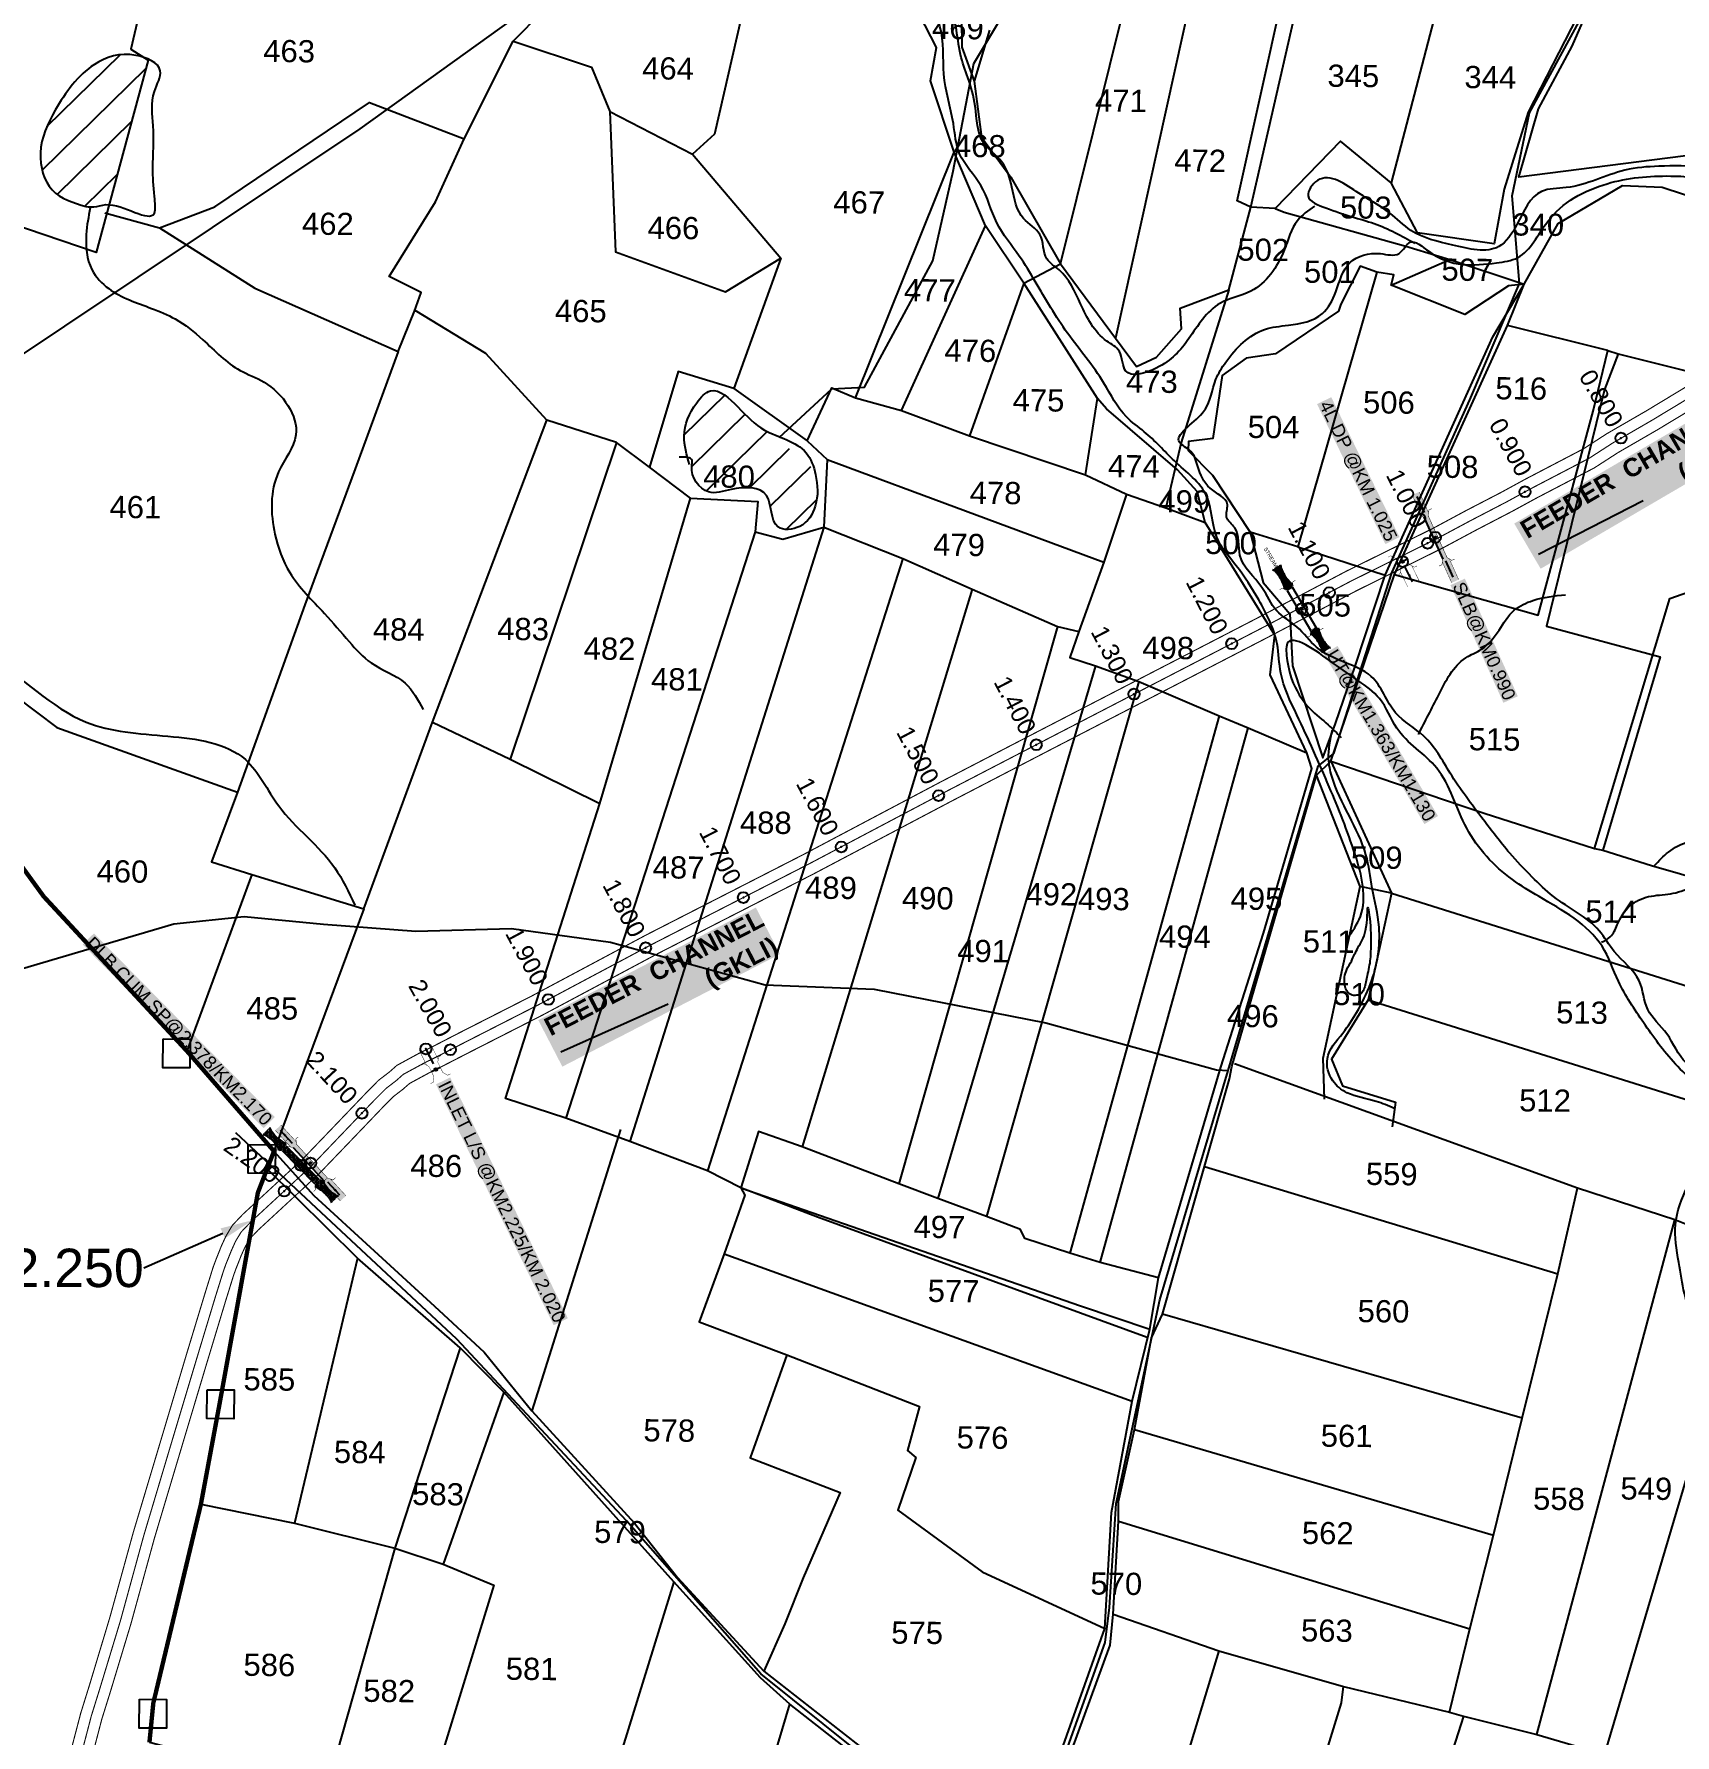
# Model space of a CAD drawing. Header units: inches. Extents: x 193816 to 219909, y 1622772 to 1631107.
# Drawn here: x 195122 to 196617, y 1624808 to 1626358 of the extents above; entities that cross this region are included whole.
import ezdxf
from ezdxf import colors
from ezdxf.entities.mleader import LeaderData, LeaderLine
from ezdxf.enums import TextEntityAlignment as Align
from ezdxf.math import Vec2, Vec3

# ---------------------------------------------------------------- set-up
doc = ezdxf.new("R2010")
doc.units = ezdxf.units.IN
doc.header["$LTSCALE"] = 15
doc.header["$MEASUREMENT"] = 0
doc.header["$PDMODE"] = 32
doc.header["$PDSIZE"] = 10
doc.linetypes.add('ACAD_ISO02W100', pattern=[15, 12, -3])
doc.linetypes.add('HIDDEN2', pattern=[0.1875, 0.125, -0.0625])
for name, color, linetype in [('CANAL1', 7, 'Continuous'), ('CHANAGE', 1, 'Continuous'), ('PLOT', 7, 'Continuous'), ('PLOT NO', 7, 'Continuous'), ('POINT', 2, 'Continuous'), ('RE REMARKS', 7, 'Continuous'), ('ROAD', 1, 'Continuous'), ('STREAM', 4, 'Continuous'), ('STRUCTURE', 5, 'Continuous'), ('text2', 7, 'Continuous'), ('VILLAGE BOUNADRY', 5, 'Continuous'), ('VILLAGE BOUNADRY STONES', 1, 'Continuous'), ('VILLAGE STONES', 240, 'Continuous')]:
    doc.layers.add(name, color=color, linetype=linetype)
doc.styles.get("Standard").update_dxf_attribs({"font": 'arial.ttf'})
doc.dimstyles.get("Standard").update_dxf_attribs({"dimtxt": 0.18, "dimasz": 0.18, "dimexe": 0.18, "dimexo": 0.0625, "dimgap": 0.09, "dimtad": 0, "dimtih": 1, "dimtoh": 1, "dimdec": 4, "dimzin": 0, "dimdsep": 46, "dimtxsty": 'Standard', "dimcen": 0.09, "dimadec": 0, "dimazin": 0, "dimtfac": 1, "dimtdec": 4, "dimtofl": 0, "dimtmove": 0, "dimatfit": 3, "dimfxl": 1, "dimtolj": 1, "dimtzin": 0, "dimarcsym": 0})
pattern_1 = [(44.4473, (190534.687, 1623817.617), (-17.71682, 18.06199), [])]

# ---------------------------------------------------------------- blocks, each defined once
blk = doc.blocks.new('SLB')
at = {"layer": 'STRUCTURE'}
h = blk.add_hatch(dxfattribs=at)
h.set_pattern_fill('DOTS', color=6, scale=20, angle=320.3722, style=0)
h.set_pattern_definition([(320.372247934, (-159.4327, -72.9564), (1.2786241598, 0.5641323054), [0, -1.25])])
h.paths.add_polyline_path([(769699.5, 1706871.1), (769699.5, 1706861.1), (769729.1, 1706861.1), (769732.1, 1706863.1), (769792.1, 1706863.1), (769795.1, 1706861.1), (769824.7, 1706861.1), (769824.7, 1706871.1), (769795.1, 1706871.1), (769792.1, 1706869.1), (769732.1, 1706869.1), (769729.1, 1706871.1)])
at = {"layer": 'STRUCTURE', "color": 6, "linetype": 'ACAD_ISO02W100', "ltscale": 0.5, "const_width": 0.5}
for points in [[(769699.5, 1706871.1), (769729.1, 1706871.1)], [(769699.5, 1706861.1), (769729.1, 1706861.1)], [(769795.1, 1706871.1), (769824.7, 1706871.1)], [(769795.1, 1706861.1), (769824.7, 1706861.1)]]:
    blk.add_lwpolyline(points, dxfattribs=at)
at = {"layer": 'STRUCTURE', "color": 6, "const_width": 0.628}
for points in [[(769726.1, 1706877.1), (769726.1, 1706873.1), (769732.1, 1706869.1), (769792.1, 1706869.1), (769798.1, 1706873.1), (769798.1, 1706877.1)], [(769726.1, 1706855.1), (769726.1, 1706859.1), (769732.1, 1706863.1), (769792.1, 1706863.1), (769798.1, 1706859.1), (769798.1, 1706855.1)]]:
    blk.add_lwpolyline(points, dxfattribs=at)
at = {"layer": 'STRUCTURE', "color": 6}
blk.add_lwpolyline([(769732.1, 1706863.1), (769792.1, 1706863.1)], dxfattribs=at)
blk.add_lwpolyline([(769732.1, 1706863.1), (769792.1, 1706863.1)], dxfattribs=at)
at = {"layer": 'STRUCTURE', "color": 0}
blk.add_circle((769762.1, 1706866.1), 1.24, dxfattribs=at)
for points in [[(769703.8, 1706866), (769726.7, 1706866)], [(769818.6, 1706865.8), (769795.7, 1706865.8)]]:
    blk.add_leader(points, dimstyle='Standard', override={"dimasz": 10, "dimgap": 0.09, "dimtad": 0}, dxfattribs=at)
blk = doc.blocks.new('PIPE C')
at = {"layer": 'STRUCTURE'}
h = blk.add_hatch(dxfattribs=at)
h.set_pattern_fill('DASH', color=256, scale=5.6, angle=-90, style=0)
h.set_pattern_definition([(270, (-1194663.9188, 538833.8274), (0.7, -0.7), [0.7, -0.7])])
edge = h.paths.add_edge_path()
edge.add_spline(control_points=[(4.6, -44.2), (4.4, -43.9), (3.7, -42.8), (3.2, -40.8), (2.9, -38.1), (2.3, -34.2), (2.9, -29), (3.8, -25), (4.2, -23.1)], knot_values=[0, 0, 0, 0, 1.613557, 5.24513, 8.624976, 13.470124, 22.190216, 30.746377, 30.746377, 30.746377, 30.746377], degree=3, periodic=0)
edge.add_line((4.2, -23.1), (2.8, -21))
edge.add_line((2.8, -21), (2.8, 21))
edge.add_line((2.8, 21), (4.2, 23.1))
edge.add_spline(control_points=[(4.2, 23.1), (3.7, 25), (2.7, 28.9), (2, 34.1), (2.4, 38), (2.7, 40.8), (3.1, 42.8), (3.8, 43.8), (4, 44.2)], knot_values=[0, 0, 0, 0, 8.556161, 17.276253, 22.121402, 25.501247, 29.13282, 30.746377, 30.746377, 30.746377, 30.746377], degree=3, periodic=0)
edge.add_line((4, 44.2), (-4.6, 44.2))
edge.add_spline(control_points=[(-4.6, 44.2), (-4.4, 43.9), (-3.7, 42.8), (-3.2, 40.8), (-2.9, 38.1), (-2.3, 34.2), (-2.9, 29), (-3.8, 25), (-4.2, 23.1)], knot_values=[0, 0, 0, 0, 1.613557, 5.24513, 8.624976, 13.470124, 22.190216, 30.746377, 30.746377, 30.746377, 30.746377], degree=3, periodic=0)
edge.add_line((-4.2, 23.1), (-2.8, 21))
edge.add_line((-2.8, 21), (-2.8, -21))
edge.add_line((-2.8, -21), (-4.2, -23.1))
edge.add_spline(control_points=[(-4.2, -23.1), (-3.7, -25), (-2.7, -28.9), (-2, -34.1), (-2.4, -38), (-2.7, -40.8), (-3.1, -42.8), (-3.8, -43.8), (-4, -44.2)], knot_values=[0, 0, 0, 0, 8.556161, 17.276253, 22.121402, 25.501247, 29.13282, 30.746377, 30.746377, 30.746377, 30.746377], degree=3, periodic=0)
edge.add_line((-4, -44.2), (4.6, -44.2))
blk.add_circle((0, 0), 0.657)
at = {"layer": 'STRUCTURE', "const_width": 0.44}
for points in [[(-8.4, 25.2), (-5.6, 25.2), (-2.8, 21), (-2.8, -21), (-5.6, -25.2), (-8.4, -25.2)], [(8.4, 25.2), (5.6, 25.2), (2.8, 21), (2.8, -21), (5.6, -25.2), (8.4, -25.2)]]:
    blk.add_lwpolyline(points, dxfattribs=at)
at = {"layer": 'STRUCTURE', "color": 3}
for points in [[(-2.8, 21), (-2.8, -21)], [(-2.8, 21), (-2.8, -21)], [(2.8, 21), (2.8, -21)]]:
    blk.add_lwpolyline(points, dxfattribs=at)
at = {"layer": 'STRUCTURE'}
for points in [[(-4.6, 44.2), (-4, 43.2), (-3.3, 40.8), (-2.9, 38.4), (-2.5, 35.1), (-3, 29), (-4.2, 23.1)], [(4, 44.2), (3.4, 43.2), (2.8, 40.7), (2.5, 38.4), (2.2, 35), (2.8, 28.9), (4.2, 23.1)], [(-4, -44.2), (-3.4, -43.2), (-2.8, -40.7), (-2.5, -38.4), (-2.2, -35), (-2.8, -28.9), (-4.2, -23.1)], [(4.6, -44.2), (4, -43.2), (3.3, -40.8), (2.9, -38.4), (2.5, -35.1), (3, -29), (4.2, -23.1)]]:
    blk.add_spline(points, degree=3, dxfattribs=at)
at = {"layer": 'STRUCTURE', "color": 0}
for points in [[(-0.2, 44.3), (-0.2, 28.7)], [(0, -23.2), (0, -38.9)]]:
    blk.add_leader(points, dimstyle='Standard', override={"dimscale": 0.062085, "dimtxt": 50, "dimasz": 100, "dimgap": 0.09, "dimtad": 0, "dimzin": 2}, dxfattribs=at)
blk = doc.blocks.new('OT')
at = {"layer": 'STRUCTURE', "color": 190}
for points, const_width in [([(769751.4, 1706595.8), (769729.4, 1706595.8)], 0.5), ([(769775.2, 1706601.8), (769775.2, 1706597.8), (769769.2, 1706593.8), (769761.8, 1706593.8), (769754.4, 1706593.8), (769748.4, 1706597.8), (769748.4, 1706601.8)], 0.5), ([(769761.8, 1706593.8), (769761.8, 1706581)], 2.5), ([(769751.4, 1706579), (769729.4, 1706579)], 0.5), ([(769748.4, 1706573), (769748.4, 1706577), (769754.4, 1706581), (769761.8, 1706581), (769761.8, 1706581), (769761.8, 1706581), (769769.2, 1706581), (769775.2, 1706577), (769775.2, 1706573)], 0.5)]:
    blk.add_lwpolyline(points, dxfattribs=dict(at, const_width=const_width))
at = {"layer": 'STRUCTURE', "color": 0}
blk.add_circle((769761.8, 1706587.4), 1.87, dxfattribs=at)
blk.add_leader([(769732.6, 1706587.4), (769753.8, 1706587.4)], dimstyle='Standard', override={"dimasz": 10, "dimgap": 0.09, "dimtad": 0}, dxfattribs=at)
blk = doc.blocks.new('UT')
at = {"layer": 'STRUCTURE'}
h = blk.add_hatch(dxfattribs=at)
h.set_pattern_fill('DASH', color=150, scale=8, angle=-39.6278, style=0)
h.set_pattern_definition([(320.372247933, (-4370.464, -6260.8811), (1.40800153113, 0.132407282), [1, -1])])
h.paths.add_polyline_path([(765163, 1700681.9), (765165.6, 1700680.6), (765167.2, 1700680.3), (765169.1, 1700680), (765172.4, 1700679.6), (765176.4, 1700679.3), (765179.5, 1700679.5), (765183.1, 1700679.9), (765187.7, 1700680.9), (765188.9, 1700681.2), (765193.1, 1700682.2), (765196.1, 1700680.2), (765196.1, 1700672.2), (765193.1, 1700670.2), (765190.5, 1700670.8), (765188.1, 1700671.3), (765185.5, 1700671.8), (765183.6, 1700672.1), (765181, 1700672.5), (765180.3, 1700672.5), (765178.5, 1700672.6), (765176.7, 1700672.6), (765174.6, 1700672.5), (765172.5, 1700672.3), (765170.4, 1700672), (765168.5, 1700671.7), (765166.1, 1700671.2), (765165, 1700670.8), (765163, 1700669.7)])
h.paths.add_polyline_path([(765259.1, 1700682.2), (765256.1, 1700680.2), (765256.1, 1700672.2), (765259.1, 1700670.2), (765261.9, 1700671), (765264.4, 1700671.6), (765266.4, 1700672), (765269.1, 1700672.5), (765272.7, 1700673), (765276.1, 1700673.1), (765278.6, 1700672.9), (765281.2, 1700672.7), (765283.9, 1700672.3), (765286.4, 1700671.9), (765288, 1700671.3), (765289.2, 1700670.6), (765289.1, 1700682.7), (765287.6, 1700681.8), (765285.7, 1700681.2), (765283, 1700680.7), (765281.2, 1700680.4), (765276.7, 1700679.9), (765272.7, 1700679.9), (765268.7, 1700680.3), (765264.8, 1700681), (765261.2, 1700681.7)])
at = {"layer": 'STRUCTURE', "color": 150, "const_width": 0.628}
for points in [[(765190.1, 1700688.2), (765190.1, 1700684.2), (765196.1, 1700680.2), (765256.1, 1700680.2), (765262.1, 1700684.2), (765262.1, 1700688.2)], [(765190.1, 1700664.2), (765190.1, 1700668.2), (765196.1, 1700672.2), (765256.1, 1700672.2), (765262.1, 1700668.2), (765262.1, 1700664.2)]]:
    blk.add_lwpolyline(points, dxfattribs=at)
at = {"layer": 'STRUCTURE', "color": 150}
for points in [[(765196.1, 1700680.2), (765256.1, 1700680.2)], [(765196.1, 1700672.2), (765256.1, 1700672.2)], [(765196.1, 1700672.2), (765256.1, 1700672.2)]]:
    blk.add_lwpolyline(points, dxfattribs=at)
at = {"layer": 'STRUCTURE', "color": 0}
blk.add_circle((765226.1, 1700676.2), 1.89, dxfattribs=at)
at = {"layer": 'STRUCTURE', "color": 150}
for points in [[(765163, 1700681.9), (765164.4, 1700681.1), (765167.9, 1700680.2), (765171.2, 1700679.8), (765176.1, 1700679.4), (765184.7, 1700680.3), (765193.1, 1700682.2)], [(765163, 1700669.7), (765164.3, 1700670.6), (765167.8, 1700671.6), (765171.2, 1700672.1), (765176, 1700672.6), (765184.7, 1700672), (765193.1, 1700670.2)], [(765289.1, 1700682.7), (765287.8, 1700681.9), (765284.3, 1700680.9), (765280.9, 1700680.4), (765276.1, 1700679.8), (765267.4, 1700680.5), (765259.1, 1700682.2)], [(765289.2, 1700670.6), (765287.8, 1700671.4), (765284.2, 1700672.3), (765280.9, 1700672.7), (765276.1, 1700673.1), (765267.4, 1700672.2), (765259.1, 1700670.2)]]:
    blk.add_spline(points, degree=3, dxfattribs=at)
at = {"layer": 'STRUCTURE', "color": 0}
blk.add_text('STREAM', height=5, dxfattribs=at).set_placement((765148.2, 1700675.8), align=Align.MIDDLE_CENTER)
for points in [[(765190.9, 1700676), (765164.2, 1700675.8)], [(765289.3, 1700676.7), (765265.4, 1700676.4)]]:
    blk.add_leader(points, dimstyle='Standard', override={"dimasz": 10, "dimgap": 0.09, "dimtad": 0}, dxfattribs=at)

msp = doc.modelspace()

# ---------------------------------------------------------------- hatches: boundary and pattern name
at = {"layer": 'STREAM'}
h = msp.add_hatch(dxfattribs=at)
h.set_pattern_fill('ANSI31', color=256, scale=202.404939, angle=-0.5527)
h.set_pattern_definition(pattern_1)
edge = h.paths.add_edge_path()
edge.add_spline(control_points=[(195221.7, 1626336.3), (195219.4, 1626337.1), (195202.1, 1626341.4), (195169.7, 1626331.1), (195142.2, 1626292.6), (195123.3, 1626252.5), (195134.1, 1626211), (195157.7, 1626203.9), (195169.4, 1626200.4)], knot_values=[0, 0, 0, 0, 4.939745, 35.473178, 78.871185, 111.397747, 139.374874, 166.605324, 166.605324, 166.605324, 166.605324], degree=3, periodic=0)
edge.add_spline(control_points=[(195169.4, 1626200.4), (195171.8, 1626200.1), (195177.9, 1626199.5), (195184.3, 1626202.2), (195189.4, 1626202.1), (195190.4, 1626202)], knot_values=[318.922769, 318.922769, 318.922769, 318.922769, 324.391554, 333.281, 335.450538, 335.450538, 335.450538, 335.450538], degree=3, periodic=0)
edge.add_line((195190.4, 1626202), (195226, 1626333.7))
edge.add_line((195226, 1626333.7), (195221.7, 1626336.3))
h = msp.add_hatch(dxfattribs=at)
h.set_pattern_fill('ANSI31', color=256, scale=202.404939, angle=-0.5527)
h.set_pattern_definition(pattern_1)
edge = h.paths.add_edge_path()
edge.add_spline(control_points=[(195795.1, 1625993.2), (195792.5, 1625994.3), (195780.2, 1626000.1), (195765.9, 1626015.8), (195741.2, 1626039.7), (195721, 1626017.3), (195712.1, 1625995.5), (195715.6, 1625978.4), (195717.3, 1625971.8)], knot_values=[0.326566, 0.326566, 0.326566, 0.326566, 0.72994, 2.326419, 3.752422, 4.578233, 6.174621, 7.157634, 7.157634, 7.157634, 7.157634], degree=3, periodic=0)
edge.add_spline(control_points=[(195717.3, 1625971.8), (195719.5, 1625971.4), (195722.5, 1625970), (195719, 1625955.5), (195733.7, 1625935), (195760.1, 1625945), (195797.1, 1625945.9), (195791.2, 1625903.9), (195823.5, 1625906.6), (195837, 1625928.9), (195836.2, 1625948.1), (195833.5, 1625959.2), (195833.1, 1625960.6)], knot_values=[9.740908, 9.740908, 9.740908, 9.740908, 10.047129, 10.300633, 11.683578, 12.714939, 14.32699, 15.830816, 16.814896, 17.966232, 19.390426, 19.597001, 19.597001, 19.597001, 19.597001], degree=3, periodic=0)
edge.add_line((195833.1, 1625960.6), (195795.1, 1625993.2))
h.paths.add_polyline_path([(195726.4, 1625939), (195783.9, 1625938.5), (195784.2, 1625969.5), (195726.7, 1625970)], flags=25)

# ---------------------------------------------------------------- linework, layer by layer
at = {"layer": 'CANAL1', "color": 200, "const_width": 1}
for points in [[(196635.3, 1626040.9), (196591.1, 1626014.2), (196555.1, 1625993.4), (196533.8, 1625979.6), (196481.3, 1625952.2), (196459.3, 1625940.2), (196426.7, 1625923.3), (196396.2, 1625906.9), (196317.8, 1625868.2), (196236.5, 1625825.4), (196039.7, 1625723.7), (195948.7, 1625676.5), (195823.3, 1625610.2), (195679.6, 1625536.7), (195575.5, 1625481.2), (195510.6, 1625448.2), (195485, 1625435), (195473, 1625429.1), (195452.6, 1625418), (195445.6, 1625411.8), (195436, 1625404.5), (195426.2, 1625394.6), (195392.2, 1625359.1), (195367.4, 1625333.3), (195312.3, 1625282.4), (195302.7, 1625272.3), (195296.7, 1625262.2), (195292.5, 1625253.1), (195287.4, 1625240.2), (195285, 1625233.7), (195277.7, 1625210.2), (195260.4, 1625153.2), (195240.3, 1625085.8), (195212.4, 1624992.6), (195191, 1624915), (195172.6, 1624853.9), (195164.5, 1624827.9), (195156.1, 1624795.8)], [(196645.4, 1626023.6), (196601.3, 1625997), (196565.5, 1625976.3), (196543.8, 1625962.3), (196490.7, 1625934.6), (196468.7, 1625922.6), (196436, 1625905.6), (196405.4, 1625889.2), (196326.9, 1625850.3), (196245.8, 1625807.7), (196048.9, 1625705.9), (195958, 1625658.7), (195832.5, 1625592.5), (195688.8, 1625519), (195584.7, 1625463.5), (195519.7, 1625430.4), (195494, 1625417.2), (195482.2, 1625411.3), (195464.1, 1625401.5), (195458.3, 1625396.4), (195449.2, 1625389.4), (195440.5, 1625380.6), (195406.7, 1625345.3), (195381.4, 1625319), (195326.3, 1625268.1), (195318.7, 1625260.1), (195314.4, 1625252.9), (195310.9, 1625245.2), (195306.1, 1625233.1), (195304, 1625227.4), (195296.8, 1625204.3), (195279.6, 1625147.5), (195259.4, 1625080.1), (195231.6, 1624987.1), (195210.3, 1624909.5), (195191.7, 1624848), (195183.7, 1624822.4), (195175.3, 1624790.2)]]:
    msp.add_lwpolyline(points, dxfattribs=at)
at = {"layer": 'CANAL1', "color": 1, "linetype": 'HIDDEN2', "ltscale": 4, "const_width": 1}
msp.add_lwpolyline([(196640.3, 1626032.2), (196596.2, 1626005.6), (196560.3, 1625984.8), (196538.8, 1625970.9), (196486, 1625943.4), (196464, 1625931.4), (196431.3, 1625914.4), (196400.8, 1625898.1), (196322.3, 1625859.3), (196241.2, 1625816.6), (196044.3, 1625714.8), (195953.3, 1625667.6), (195827.9, 1625601.4), (195684.2, 1625527.8), (195580.1, 1625472.4), (195515.2, 1625439.3), (195489.5, 1625426.1), (195477.6, 1625420.2), (195458.4, 1625409.8), (195452, 1625404.1), (195442.6, 1625396.9), (195433.3, 1625387.6), (195399.4, 1625352.2), (195374.4, 1625326.1), (195319.3, 1625275.2), (195310.7, 1625266.2), (195305.5, 1625257.6), (195301.7, 1625249.1), (195296.7, 1625236.7), (195294.5, 1625230.5), (195287.2, 1625207.2), (195270, 1625150.3), (195249.8, 1625083), (195222, 1624989.9), (195200.7, 1624912.2), (195182.1, 1624850.9), (195174.1, 1624825.2), (195165.7, 1624793)], dxfattribs=at)
at = {"layer": 'PLOT'}
for points in [[(197020.4, 1627014.5), (197009.3, 1626988.2), (196977.4, 1626900.1), (196970.4, 1626895.6), (196960.7, 1626872.6), (196935.5, 1626836.3), (196919.8, 1626799.2), (196907.5, 1626756.8), (196876, 1626699.3), (196843.9, 1626643.7), (196799.2, 1626559.5), (196797.4, 1626547.1), (196794, 1626497.9), (196782.7, 1626437.7), (196771.3, 1626329.7), (196761.8, 1626210.6), (196693.8, 1626255.1), (196474.9, 1626227.2), (196493, 1626289.4), (196523.5, 1626346.5), (196533, 1626368.1), (196577.8, 1626414.8), (196638.2, 1626440.1), (196782.7, 1626437.7)], [(196797.4, 1626547.1), (196701.7, 1626504.6), (196664.9, 1626475.1), (196634.1, 1626446.3), (196569.2, 1626419.4), (196528.2, 1626373.2), (196483.6, 1626286.5), (196461.7, 1626216.1), (196452.6, 1626166.4), (196382.8, 1626176.3), (196358.6, 1626222), (196312.6, 1626259.8), (196252.9, 1626198.7), (196230.9, 1626199.7)], [(196023.8, 1626130.5), (196057.2, 1626148.3), (196117.1, 1626388.9), (196145, 1626509.4)], [(196199.8, 1626497.9), (196107.3, 1626080.6)], [(195238.5, 1626464.6), (195210.1, 1626343.7), (195226, 1626333.7), (195178.7, 1626158.6), (195052.3, 1626201.2)], [(196230.9, 1626199.7), (196283.8, 1626432.5)], [(195746.3, 1626412.2), (195756.6, 1626406.3), (195766.5, 1626373.4), (195742.1, 1626266.4), (195722, 1626248.2)], [(195992.7, 1626361), (195978.7, 1626314.7), (195985.3, 1626263.7), (196012.2, 1626227), (196057.2, 1626148.3), (196107.3, 1626080.6), (196126.5, 1626054.8), (196144.9, 1626063.1), (196167.5, 1626089.1), (196166.3, 1626107.9), (196210.6, 1626124.6), (196230.9, 1626199.7), (196218.2, 1626205.7), (196260.2, 1626394.7)], [(196406, 1626403.7), (196358.6, 1626222)], [(195186.5, 1626194.7), (195236.2, 1626180.9), (195323.2, 1626125.9), (195453.8, 1626068.2), (195468.6, 1626105.1), (195474.8, 1626122.1), (195445.6, 1626136.6), (195487.8, 1626204.7), (195513.9, 1626262.2), (195558.5, 1626351), (195585.7, 1626378.5)], [(196018.5, 1624681.7), (196097.8, 1624905.1), (196103.8, 1625010.7), (196122.7, 1625112.2), (196138.6, 1625177.6), (196146.7, 1625224.5), (196203.3, 1625416.3), (196242.3, 1625538.4), (196286.3, 1625688.4), (196281.7, 1625702.8), (196248.5, 1625773.8), (196252.6, 1625809.9), (196189.2, 1625912.5), (196181.9, 1625940.7), (196164.1, 1625960.5), (196099.3, 1626016.1), (196090.9, 1626025.6), (196023.8, 1626130.5), (195988.9, 1626182.8), (195960.4, 1626249.8), (195939, 1626314.8), (195944.4, 1626345.3), (195923.7, 1626385.4)], [(195981.6, 1626376.7), (195967.1, 1626371), (195967.4, 1626345.6), (195978.7, 1626314.7)], [(195558.5, 1626351), (195630, 1626327.3), (195646.6, 1626287), (195722, 1626248.2), (195802.6, 1626153.5), (195759.6, 1626034.6), (195708.8, 1626050), (195682.7, 1625963.1), (195652.8, 1625985.5), (195589.2, 1626005.8), (195533.7, 1626066.6), (195469.1, 1626105.8)], [(195236.2, 1626180.9), (195286.8, 1626200.2), (195427.6, 1626295.1), (195513.9, 1626262.2)], [(195646.6, 1626287), (195651.9, 1626159.1), (195752, 1626122.6), (195802.6, 1626153.5)], [(195870.5, 1626026.1), (195960.4, 1626249.8)], [(196043.8, 1624728.7), (196102.7, 1624889.7), (196105.3, 1624918), (196110.2, 1625002.9), (196110.2, 1625020.7), (196124.8, 1625086.3), (196140.4, 1625169.8), (196150.2, 1625191.3), (196188.7, 1625325.9), (196211.2, 1625405.6), (196213.6, 1625417), (196290.6, 1625682.4), (196303.6, 1625695.2), (196361.8, 1625865.2), (196464.7, 1626091.9), (196479.8, 1626129.6), (196510.7, 1626184.9), (196569.4, 1626219.7), (196605.7, 1626218), (196764.7, 1626165.9)], [(196252.9, 1626198.7), (196261.3, 1626195.4), (196372, 1626164.2), (196412.1, 1626152), (196479.8, 1626129.6), (196465.7, 1626128.2), (196425.8, 1626102.1), (196358.7, 1626128.8), (196412.1, 1626152)], [(195912.3, 1626014.7), (195988.9, 1626182.8)], [(196358.7, 1626128.8), (196361.1, 1626138.3), (196345.5, 1626140.5), (196330.5, 1626146.1), (196312.7, 1626111.4), (196310.6, 1626105.1), (196253.2, 1626066.3), (196226.6, 1626062.4), (196204.6, 1626046.5), (196196.1, 1625989.1), (196174.1, 1625986.4), (196173.8, 1625978.2), (196195.7, 1625955.6), (196230.3, 1625903.6), (196242.1, 1625858), (196266.3, 1625829.3), (196268.7, 1625782.1), (196296.4, 1625698.2), (196308, 1625729.4), (196326, 1625781.8), (196353.3, 1625864.5), (196451.3, 1626081.8), (196479.8, 1626129.6)], [(196023.8, 1626130.5), (195974.5, 1625991.4)], [(196345.5, 1626140.5), (196273.6, 1625890.4), (196230.3, 1625903.6)], [(196210.6, 1626124.6), (196167.3, 1625985.4), (196153.2, 1625925.8)], [(196361.8, 1625865.2), (196492.6, 1625828.1), (196542.8, 1626014), (196556.1, 1626069.1), (196464.7, 1626091.9)], [(195453.8, 1626068.2), (195414.7, 1625961.4), (195368.8, 1625837.4), (195307.2, 1625666.9), (195283.8, 1625603.4), (195320.3, 1625592), (195422.4, 1625560.6), (195485.1, 1625730.7), (195589.2, 1626005.8)], [(196565.4, 1626066.3), (196553, 1626033.8), (196500.2, 1625818.1), (196603.7, 1625790.3), (196551.7, 1625613.9)], [(196556.1, 1626069.1), (196565.4, 1626066.3), (196807.8, 1626005.4)], [(195759.6, 1626034.6), (195826.4, 1625986.8), (195844.7, 1625970), (195841.6, 1625908.2)], [(195826.4, 1625986.8), (195848.9, 1626035.2), (195870.5, 1626026.1), (195912.3, 1626014.7), (195974.5, 1625991.4), (196080, 1625955.9), (196117.5, 1625938.5), (196153.2, 1625925.8), (196189.2, 1625912.5)], [(196080, 1625955.9), (196090.9, 1626025.6)], [(195652.8, 1625985.5), (195555.9, 1625696.8)], [(195485.1, 1625730.7), (195555.9, 1625696.8), (195637.4, 1625656.7), (195720.3, 1625934.6), (195682.7, 1625963.1)], [(195844.7, 1625970), (196096.7, 1625876.3)], [(195720.3, 1625934.6), (195781.5, 1625931.7), (195779.1, 1625904), (195804.4, 1625897.5), (195841.6, 1625908.2), (195913.7, 1625879.8), (195976.7, 1625851.7), (196054.7, 1625817.7), (196074, 1625813.4), (196065.8, 1625789.6), (196089.3, 1625782.1), (196128.7, 1625767.8), (196202, 1625736.5), (196228.3, 1625725.5), (196281.7, 1625702.8)], [(196117.5, 1625938.5), (196096.7, 1625876.3), (196074, 1625813.4)], [(196544.1, 1625615.7), (196612.6, 1625843.3), (196746.6, 1625890.3), (196831.6, 1625919.7), (196882.4, 1625863.8), (196866.8, 1625827.7), (196889.6, 1625816.4), (196955.9, 1625757.4), (197047.4, 1625681.1), (197150.9, 1625587.7), (197172.8, 1625577.5), (197210.4, 1625561.1), (197208.9, 1625547.2)], [(195779.1, 1625904), (195606.5, 1625369.8)], [(195841.6, 1625908.2), (195664.8, 1625348.5)], [(195913.7, 1625879.8), (195735.6, 1625321.8)], [(196273.6, 1625890.4), (196353.3, 1625864.5)], [(194929.6, 1625872.7), (195105.8, 1625753.8), (195142.6, 1625725.7), (195307.2, 1625666.9)], [(195976.7, 1625851.7), (195821.8, 1625343.8)], [(196054.7, 1625817.7), (195909.9, 1625310.2)], [(196089.3, 1625782.1), (195945.4, 1625296.6)], [(196128.7, 1625767.8), (195989.9, 1625280.4)], [(196202, 1625736.5), (196065.8, 1625246.9)], [(196093.5, 1625238.4), (196228.3, 1625725.5)], [(196303.6, 1625695.2), (196423.5, 1625654.3), (196443.5, 1625647.9), (196544.1, 1625615.7), (196551.7, 1625613.9), (196595.8, 1625600.2), (196728.1, 1625562)], [(196303.6, 1625695.2), (196359.1, 1625574.9), (196715.6, 1625462.7)], [(196297.8, 1625387.3), (196296.6, 1625424.7), (196330.5, 1625580.8), (196290.6, 1625682.4)], [(195765.9, 1625306.4), (195735.6, 1625321.8), (195664.8, 1625348.5), (195606.5, 1625369.8), (195551.5, 1625387.7), (195637.4, 1625656.7)], [(195320.3, 1625592), (195261.3, 1625431)], [(196359.1, 1625574.9), (196337.7, 1625477.6), (196304.4, 1625423.6), (196314.4, 1625399.4), (196362.5, 1625384.6), (196359.7, 1625362.1)], [(196359.1, 1625574.9), (196330.5, 1625580.8)], [(195422.4, 1625560.6), (195340.6, 1625339.8)], [(196553.7, 1624791.8), (196690, 1625251.5), (196808.9, 1625550.3)], [(196337.7, 1625477.6), (196681.9, 1625370)], [(196637, 1625269.3), (196617.2, 1625277.3), (196528.5, 1625306), (196215.8, 1625419.3)], [(195656.3, 1625359.7), (195575.6, 1625103.4)], [(196146.7, 1625224.5), (196093.5, 1625238.4), (196065.8, 1625246.9), (196024.9, 1625260.4), (196021, 1625268.6), (195989.9, 1625280.4), (195945.4, 1625296.6), (195909.9, 1625310.2), (195821.8, 1625343.8), (195782, 1625357.8), (195765.9, 1625306.4), (196075.7, 1625198.9), (196138.6, 1625177.6)], [(195340.6, 1625339.8), (195376.8, 1625299.5), (195486.8, 1625198.7), (195532.2, 1625156.7), (195575.6, 1625103.4), (195669, 1625001), (195708.3, 1624951.5), (195786.9, 1624866.1), (195912.8, 1624767.6)], [(195675.1, 1623630.5), (195709, 1623747), (195724.8, 1623801), (195776.6, 1623963.7), (195797, 1624021.9), (195879.1, 1624238), (195923.4, 1624347), (195967.1, 1624467.8), (195993.2, 1624546.9), (196026.4, 1624666.5), (196016.1, 1624676.3), (195953.6, 1624723.9), (195810.7, 1624836), (195783.8, 1624859.9), (195704.9, 1624947.5), (195550.2, 1625120.3), (195510.2, 1625160.7), (195416.6, 1625242.4), (195333.9, 1625324.3)], [(196188.7, 1625325.9), (196510.6, 1625228.1)], [(196136.4, 1625170), (195835.9, 1625279.6), (195765.9, 1625306.4), (195769.6, 1625299.7), (195750.7, 1625246.3), (195728.2, 1625184.4), (195808, 1625154.2), (195928.8, 1625107.3), (195917.8, 1625067), (195925.5, 1625060.9), (195909.1, 1625012.7), (195985.9, 1624956.7), (196097.8, 1624905.1)], [(196411.9, 1624828.8), (196430.2, 1624904.8), (196451.8, 1624990.1), (196478, 1625096.5), (196510.6, 1625228.1), (196528.5, 1625306)], [(196491.4, 1624808.4), (196617.2, 1625277.3)], [(195750.7, 1625246.3), (196122.7, 1625112.2)], [(195416.6, 1625242.4), (195359.3, 1625001)], [(196105.3, 1624918), (196201.7, 1624884.5), (196315.3, 1624852.1), (196411.9, 1624828.8), (196424.5, 1624825), (196491.4, 1624808.4), (196538, 1624794.8), (196553.7, 1624791.8), (196655.7, 1624764.2), (196784.3, 1625170.2), (196798.1, 1625215.3), (196841.5, 1625198.7), (196889.5, 1625184.8), (196939.6, 1625170.3), (196976.4, 1625156), (197064.4, 1625126)], [(196478, 1625096.5), (196150.2, 1625191.3)], [(195510.2, 1625160.7), (195450.6, 1624978.2)], [(195808, 1625154.2), (195774.4, 1625060.5), (195856.4, 1625028.9), (195822.7, 1624951.1), (195806, 1624909.1), (195786.9, 1624866.1)], [(195550.2, 1625120.3), (195494.7, 1624963.5)], [(196124.8, 1625086.3), (196451.8, 1624990.1)], [(195274, 1625018.2), (195359.3, 1625001), (195450.6, 1624978.2), (195494.7, 1624963.5), (195540.8, 1624944.6), (195480.8, 1624748.8), (195475.4, 1624732.8), (195388.6, 1624758.3), (195227.1, 1624801.2)], [(196110.2, 1625002.9), (196430.2, 1624904.8)], [(195450.6, 1624978.2), (195388.6, 1624758.3)], [(195704.9, 1624947.5), (195630.8, 1624707.9)], [(196201.7, 1624884.5), (196145.7, 1624700.6), (196115.4, 1624545.3)], [(196192.8, 1624445.1), (196313.4, 1624837.4), (196315.3, 1624852.1)], [(195740.2, 1624599.2), (195810.7, 1624836)], [(196424.5, 1624825), (196296.8, 1624425.8)]]:
    msp.add_lwpolyline(points, dxfattribs=at)
at = {"layer": 'POINT'}
for p in [(196399, 1625899, 3), (196369, 1625877, 4), (196277, 1625834), (195479, 1625433, 5), (195365, 1625327, 7), (195374, 1625329, 6)]:
    msp.add_point(p, dxfattribs=at)
at = {"layer": 'ROAD'}
for points in [[(194812.9, 1625866.4), (195419.1, 1626271.3), (195611.2, 1626409.3), (195697.3, 1626483.9), (195796.6, 1626569.9), (196022.1, 1626633.3), (196137.7, 1626704.4), (196202.6, 1626795.6), (196295, 1626852.1), (196437.6, 1627001.6), (196633.6, 1627068.6), (196730.8, 1627085.3), (196749.6, 1627119), (196759.3, 1627161.1), (196696, 1627215.2)], [(195801.1, 1625990.1), (195849.1, 1626034.3), (195878.7, 1626035.7), (195941, 1626150.9), (195959.4, 1626232.6), (195978.3, 1626330.8), (196003.1, 1626371.7), (196062.3, 1626533.2)], [(195079.2, 1625496.7), (195249.2, 1625546.8), (195313.3, 1625553.5), (195385.8, 1625546.7), (195469.9, 1625540.4), (195557.1, 1625542.6), (195647.3, 1625530.2), (195788.1, 1625491.5), (195887.5, 1625487.5), (196043.9, 1625456.7), (196199.6, 1625413.8), (196210.1, 1625413.2), (196292.2, 1625690.6), (196306.3, 1625702.1), (196359.4, 1625866.7), (196430.3, 1626024.2), (196475.5, 1626130.3), (196469, 1626210.1), (196484.7, 1626285.7), (196531.9, 1626372.2)], [(195675.4, 1623614.8), (195715.2, 1623748.6), (195776.5, 1623956), (195844.6, 1624131.4), (195909.9, 1624303.9), (195972.8, 1624475.8), (196029.7, 1624649), (196030.7, 1624670.1), (196022.5, 1624680.9), (196098, 1624892.1), (196101.9, 1624924.2), (196108, 1625018.8), (196147.9, 1625204.3), (196210.1, 1625413.2)], [(196587.4, 1623720.2), (196522.6, 1623826.5), (196426.9, 1623965.8), (196403.9, 1623980.9), (196396.8, 1623985.8), (196346, 1624066.4), (196268.5, 1624226.4), (196160.4, 1624447.4), (196147.8, 1624474.1), (196110.5, 1624485.1), (196113.4, 1624541.5), (196029, 1624647.2), (196030.7, 1624670), (195956.2, 1624725.9), (195784.1, 1624863.7), (195661.9, 1625003.1), (195562.5, 1625109.5), (195507.3, 1625168.6), (195305.9, 1625356.6)]]:
    msp.add_lwpolyline(points, dxfattribs=at)
at = {"layer": 'STREAM'}
for points in [[(196318.8, 1625533.6), (196330.6, 1625553.6), (196325.8, 1625610.2), (196302.2, 1625671.8), (196272.7, 1625737.4), (196258.1, 1625775.4), (196254.7, 1625801.9), (196238, 1625842), (196217.5, 1625873.1), (196199.8, 1625899.3), (196190.5, 1625936.6), (196161.2, 1625968.6), (196133.7, 1625995.3), (196117.4, 1626008.7), (196096.9, 1626039.5), (196063.7, 1626085), (196034.3, 1626132.1), (196019.7, 1626155.3), (195999.4, 1626185.5), (195984.7, 1626219.6), (195965.4, 1626248.5), (195959.7, 1626275.9), (195951.1, 1626320.9), (195947.5, 1626364.4), (195937.1, 1626383.3), (195918.9, 1626396.5), (195896.2, 1626416.2), (195880.9, 1626432.9), (195859.6, 1626438.4), (195820.2, 1626443.3), (195790.6, 1626466.4), (195770.5, 1626495.5), (195788, 1626566.6), (195801.8, 1626598.5), (195824.6, 1626619.5), (195837.5, 1626659.7), (195833.6, 1626673.6), (195797.1, 1626698.7), (195740.6, 1626700.6), (195703.4, 1626683.9), (195683.8, 1626643.8), (195677.6, 1626631.4), (195664, 1626617), (195639.5, 1626613), (195614.2, 1626663.5), (195588.9, 1626687.9), (195573.4, 1626738.4), (195562.1, 1626771.2), (195546, 1626802.3), (195528.5, 1626824.1), (195511.8, 1626839.1), (195494.2, 1626849.5), (195464.9, 1626853.1), (195426, 1626867.8), (195408.3, 1626871.1), (195389.6, 1626881.4), (195370.2, 1626888.5), (195358.1, 1626891.8), (195347.3, 1626892.8), (195341, 1626897.7), (195341.5, 1626896.9)], [(196288.8, 1626200.7), (196273.3, 1626187.5), (196261.1, 1626160.6), (196230.8, 1626123.3), (196202.6, 1626112.1), (196174.3, 1626080.1), (196144.6, 1626053.2), (196116.7, 1626050.6), (196111, 1626068.4), (196099.6, 1626077.8), (196075.6, 1626111.9), (196056, 1626142.6), (196045, 1626152.8), (196038.5, 1626175), (196023.7, 1626189.4), (196013.1, 1626217.9), (196003.6, 1626241.4), (195987.1, 1626258.6), (195979.6, 1626291.8), (195973, 1626317.8), (195966.2, 1626338.8), (195961.9, 1626364.6), (195955.6, 1626382), (195947.9, 1626392.4), (195935.5, 1626436.4), (195919.5, 1626458.2), (195882.8, 1626468.5), (195844.9, 1626484), (195811, 1626496.7), (195801.2, 1626515.4), (195806.3, 1626549.6), (195822.6, 1626574.4), (195844.4, 1626595.4)], [(194449.2, 1626544.5), (194466.1, 1626536.4), (194481.5, 1626531.1), (194498.1, 1626532.3), (194529.9, 1626541), (194560.8, 1626560.3), (194548.5, 1626536.3), (194531.8, 1626522), (194524.5, 1626517.6), (194555.5, 1626510.7), (194585.8, 1626501.5), (194616.2, 1626506), (194644.9, 1626515), (194697.5, 1626507.6), (194771.2, 1626493.1), (194842.1, 1626469), (194914.9, 1626438.6), (194961.4, 1626428.9), (194963.9, 1626435.7), (195000.4, 1626380.3), (194986.3, 1626320.8), (194997.9, 1626272.1), (194994.4, 1626187.8), (194993.8, 1626124.7), (194971.7, 1626055.7), (194951.1, 1626027.3), (194955.8, 1625981.7), (194932.9, 1625927.1), (194928, 1625887.3), (194948.4, 1625857.5), (194996.2, 1625840.1), (195036.7, 1625810.4), (195079.9, 1625789), (195169.3, 1625730.7), (195244, 1625717.9), (195314.6, 1625696.5), (195344.9, 1625654.5), (195395.9, 1625598), (195414.2, 1625564)], [(195169.4, 1626200.4), (195138.5, 1626215.5), (195127.8, 1626249.2), (195141.3, 1626288.1), (195176.9, 1626329.9), (195214.6, 1626338.1), (195237, 1626324.1), (195231.6, 1626305.2), (195230.6, 1626273.8), (195230.2, 1626235.5), (195231.7, 1626209.6), (195231.6, 1626194.4), (195187.4, 1626202.1), (195176.3, 1626200.1), (195169.4, 1626200.4)], [(196945, 1624817), (196930.9, 1624830.7), (196925.1, 1624836.9), (196915.9, 1624853.6), (196905.3, 1624870.7), (196895.4, 1624881.1), (196874.4, 1624888.6), (196833.5, 1624922.1), (196811, 1624944.1), (196797.8, 1624948.2), (196761, 1624944.2), (196742.2, 1624943.9), (196750.2, 1624973.6), (196753.3, 1625001.7), (196754.6, 1625021.2), (196760.1, 1625034.3), (196755.6, 1625061.9), (196740.3, 1625079.1), (196716.4, 1625107.1), (196701.2, 1625127.5), (196670.5, 1625153.7), (196657, 1625169.8), (196652.2, 1625188.1), (196647.2, 1625209.1), (196635.1, 1625229.5), (196631.6, 1625255), (196638.4, 1625282.4), (196644, 1625304.2), (196654.9, 1625349), (196659.2, 1625375.6), (196660.4, 1625389.2), (196653.6, 1625403.3), (196627.6, 1625420.3), (196609.9, 1625446.6), (196592.5, 1625468.9), (196584.7, 1625495), (196562, 1625521.7), (196548.2, 1625540.6), (196506.6, 1625571.8), (196486.9, 1625589.8), (196466.7, 1625611.4), (196442.4, 1625642.1), (196412.4, 1625684.3), (196388.5, 1625717.8), (196362.7, 1625739.3), (196340.5, 1625772.4), (196315.2, 1625785.5), (196290.7, 1625798.9), (196272.7, 1625817.5), (196254.4, 1625832.2), (196240.9, 1625853.4), (196220.9, 1625882.7), (196216.1, 1625907.7), (196208.7, 1625917.5), (196209.4, 1625928.6), (196193.7, 1625943.7), (196182.5, 1625963.7), (196176.1, 1625977.2), (196165.8, 1625985.6), (196186.6, 1626012.4), (196199, 1626043), (196208, 1626058.7), (196243.3, 1626088.4), (196265, 1626092.3), (196296, 1626102.8), (196308.1, 1626122.6), (196321.2, 1626149.3), (196348.9, 1626157.5), (196365.8, 1626157.7), (196375.9, 1626167.8), (196393.2, 1626159.3), (196454.6, 1626149.1), (196474.1, 1626153.9), (196501.1, 1626186.6), (196555.4, 1626221.2), (196613.5, 1626228.2), (196659.8, 1626219.7), (196683.7, 1626206.5), (196706.4, 1626201.8), (196764.7, 1626178.2), (196771.3, 1626173.6), (196768.9, 1626193.7), (196766.3, 1626194.2), (196737.6, 1626203.5), (196696.1, 1626223.7), (196671.3, 1626232.6), (196643.2, 1626236.5), (196602.5, 1626237.1), (196571.7, 1626233.5), (196518.1, 1626217.6), (196495.8, 1626214.2), (196473.2, 1626183.9), (196456.7, 1626163.9), (196414.9, 1626165.3), (196376.7, 1626178.7), (196357.4, 1626194.5), (196329.2, 1626212.5), (196291.6, 1626224.1), (196283, 1626210.1), (196299.2, 1626199.1), (196322.9, 1626191.1), (196343.2, 1626184.9), (196380.3, 1626167)], [(195173.1, 1626199.2), (195169.5, 1626175), (195174.7, 1626142.9), (195190, 1626125.6), (195229.1, 1626107.6), (195250.5, 1626098), (195275.8, 1626079), (195309.7, 1626051.1), (195331.7, 1626040.4), (195360.6, 1625992.3), (195344.8, 1625958.7), (195341.5, 1625901.9), (195355, 1625867), (195386.6, 1625829.7), (195409.1, 1625804.1), (195429.3, 1625784.6), (195460.1, 1625766.1), (195476.4, 1625742.2)], [(195719.1, 1625965.3), (195714.4, 1625991.3), (195725.8, 1626021.6), (195738.4, 1626032.5), (195763.3, 1626017.9), (195787.7, 1625996.8), (195825.5, 1625976.1), (195834.1, 1625956.4), (195833.9, 1625927.5), (195819.7, 1625909), (195799.8, 1625908.6), (195789.4, 1625937.2), (195757.2, 1625942.6), (195736.5, 1625940.4), (195721.3, 1625963.9), (195721.6, 1625969), (195709.9, 1625972.2)], [(196383.5, 1625719.5), (196402, 1625755.6), (196426.7, 1625789.3), (196441, 1625797.1), (196457, 1625814.5), (196470.8, 1625832.6), (196487.9, 1625841.5), (196517.5, 1625846.8)], [(196936.7, 1624812.8), (196902.5, 1624853.3), (196880.6, 1624879.1), (196853.5, 1624893.5), (196812.4, 1624920.5), (196788.7, 1624939.5), (196753.4, 1624929), (196729.1, 1624938.9), (196735.7, 1624970), (196744, 1625012.5), (196749.4, 1625043), (196722.5, 1625083.9), (196692.2, 1625121.6), (196658.5, 1625152), (196635, 1625183.4), (196620.7, 1625238.5), (196617.7, 1625273.1), (196644.9, 1625344.1), (196647.5, 1625381), (196617.8, 1625419.2), (196588.7, 1625456.9), (196565.8, 1625494.6), (196550.8, 1625526.5), (196493.4, 1625571.8), (196469.1, 1625587.3), (196427.5, 1625634), (196400.2, 1625688.7), (196363.7, 1625725.3), (196348.1, 1625752.1), (196328.9, 1625768.2), (196305.3, 1625784.8), (196264, 1625802.2), (196263.9, 1625786.9), (196274.9, 1625755.6), (196285, 1625742.5), (196301.3, 1625728.2), (196313.1, 1625716.7)], [(196361.5, 1625378.8), (196344.9, 1625385.2), (196318.3, 1625393.1), (196305.4, 1625404), (196300.5, 1625424.2), (196314.6, 1625447.4), (196327.3, 1625466.4), (196339.9, 1625492.4), (196347.6, 1625544), (196341.4, 1625579.3), (196335.7, 1625609.8), (196304.5, 1625681.5), (196301.7, 1625697.2), (196305.1, 1625723.4)], [(196598.7, 1625600), (196611.3, 1625612.3), (196630.1, 1625621.8), (196675.9, 1625610), (196690.5, 1625596.2), (196738.7, 1625592.9), (196780.6, 1625580.1), (196811.7, 1625573), (196826.4, 1625564.3), (196847.3, 1625553.3), (196869.9, 1625545.7), (196891.4, 1625534.8), (196912.7, 1625514.7), (196935.8, 1625495.8)], [(196550.3, 1625530.1), (196558.3, 1625535.1), (196564.7, 1625545.9), (196576.2, 1625563.3), (196593.3, 1625571.7), (196613.2, 1625574.3), (196632.5, 1625580.4), (196653.6, 1625593.2)], [(196322.4, 1625513), (196328.3, 1625525), (196335.4, 1625540.8), (196337.4, 1625561.9), (196339.9, 1625541.8), (196340, 1625528.9), (196339.6, 1625515.1), (196336.8, 1625499.7), (196334.2, 1625488.2), (196331.9, 1625484), (196321.9, 1625482.5), (196316.4, 1625491), (196318.3, 1625505.3), (196322.9, 1625513.3)]]:
    msp.add_spline(points, degree=3, dxfattribs=at)
at = {"layer": 'text2', "color": 3}
for p in [(196568.1, 1625989.4), (196480.6, 1625940.5), (196391.9, 1625893.7), (196302.3, 1625848.7), (196213.4, 1625802.2), (196124.3, 1625756.2), (196035.2, 1625710.1), (195946.2, 1625663.8), (195857.5, 1625617), (195768.4, 1625570.9), (195679.2, 1625525.1), (195590.6, 1625478), (195501.4, 1625432.2), (195420.7, 1625374.4), (195349.9, 1625303.4)]:
    msp.add_point(p, dxfattribs=at)
at = {"layer": 'VILLAGE BOUNADRY', "const_width": 4}
msp.add_lwpolyline([(195227.1, 1624801.2), (195230.6, 1624836.9), (195274, 1625018.2), (195290.9, 1625109.1), (195325.9, 1625302), (195340.6, 1625339.8), (195261.3, 1625431), (195130.7, 1625571.9), (195069.8, 1625655.6)], dxfattribs=at)
at = {"layer": 'VILLAGE BOUNADRY STONES'}
for points in [[(195239.6, 1625442.1), (195264.2, 1625441.8), (195264, 1625415.7), (195239.3, 1625415.9)], [(195317.2, 1625345.8), (195341.9, 1625345.6), (195341.6, 1625319.4), (195317, 1625319.7)], [(195279.7, 1625122.5), (195304.4, 1625122.3), (195304.1, 1625096.1), (195279.5, 1625096.3)], [(195218.1, 1624840.5), (195242.7, 1624840.3), (195242.5, 1624814.1), (195217.8, 1624814.3)]]:
    msp.add_lwpolyline(points, close=True, dxfattribs=at)

# ---------------------------------------------------------------- block references
at = {"layer": 'STRUCTURE', "color": 0}
for name, p, xscale, yscale, zscale, rotation in [('SLB', (-1114289, 1626611.6, 3), 0.7, 0.7, 0.7, 294.2432622862993), ('UT', (-1101163.4, 1481594.5), 0.7, 0.7, 0.7, 300.5692089377033), ('OT', (1506277.2, 1665597.2, 4), 0.7, 0.7, 0.7, 116.0147506555133), ('OT', (-1114396.1, 1584911.7), 0.6999999999999998, 0.6999999999999998, 0.6999999999999998, 296.0489707909076), ('SLB', (-1048440.1, 1212013.1, 6), 0.7, 0.7, 0.7, 312.6559148099499)]:
    msp.add_blockref(name, p, dxfattribs=dict(at, xscale=xscale, yscale=yscale, zscale=zscale, rotation=rotation))
at = {"layer": 'text2', "color": 3, "rotation": 224.591208901443}
msp.add_blockref('PIPE C', (195365, 1625327, 7), dxfattribs=at)

# ---------------------------------------------------------------- texts
at = {"layer": 'CHANAGE'}
for s, rotation, p in [('0.800', 300.0174, (196564.1, 1626001.4)), ('0.900', 298.5774, (196481, 1625956.6)), ('1.000', 296.314, (196385.5, 1625909.3)), ('1.100', 297.7361, (196297.1, 1625862.6)), ('1.200', 297.3365, (196203.8, 1625812.4)), ('1.300', 297.3365, (196117.3, 1625767.1)), ('1.400', 297.4284, (196028.9, 1625721.4)), ('1.500', 297.8298, (195940.5, 1625675.8)), ('1.600', 297.8298, (195849, 1625629.1)), ('1.700', 297.1071, (195760.1, 1625584.4)), ('1.800', 298.048, (195672.9, 1625536.6)), ('1.900', 298.048, (195584.2, 1625492.7)), ('2.000', 299.2417, (195496.8, 1625445.6)), ('2.100', 312.7202, (195412.4, 1625386.4)), ('2.200', 324.7989, (195343.7, 1625315.8))]:
    msp.add_text(s, height=16, rotation=rotation, dxfattribs=at).set_placement(p, align=Align.MIDDLE_RIGHT)
at = {"layer": 'PLOT NO'}
for s, p in [('469', (195963.8, 1626363)), ('463', (195354.4, 1626342)), ('464', (195699.7, 1626326.2)), ('345', (196324.2, 1626319.4)), ('344', (196449, 1626318.2)), ('471', (196112.4, 1626296.8)), ('468', (195983.8, 1626255.5)), ('472', (196184.6, 1626242.2)), ('467', (195873.9, 1626204.2)), ('503', (196335.6, 1626199.5)), ('462', (195389.7, 1626184.7)), ('466', (195704.6, 1626180.9)), ('340', (196492.7, 1626183.9)), ('502', (196242.1, 1626161)), ('501', (196302.8, 1626140.9)), ('507', (196428.1, 1626142.8)), ('477', (195938.2, 1626124.1)), ('465', (195620.2, 1626105.2)), ('476', (195975.2, 1626069.1)), ('473', (196140.6, 1626040.9)), ('475', (196037.3, 1626023.9)), ('516', (196477.2, 1626034.7)), ('506', (196356.6, 1626021.9)), ('504', (196251.5, 1625999.5)), ('474', (196124.2, 1625963.8)), ('508', (196414.6, 1625963.3)), ('480', (195755.3, 1625954.4)), ('478', (195998.2, 1625939.5)), ('499', (196170.1, 1625931.8)), ('461', (195214.3, 1625926.6)), ('479', (195964.9, 1625892.2)), ('500', (196212.7, 1625893.8)), ('505', (196298.5, 1625837.1)), ('484', (195454.3, 1625815.1)), ('483', (195567.6, 1625815.5)), ('482', (195646.4, 1625797.6)), ('498', (196155.5, 1625798.3)), ('481', (195707.8, 1625769.7)), ('515', (196452.9, 1625715)), ('488', (195788.8, 1625639.1)), ('509', (196345.5, 1625607.3)), ('460', (195202.5, 1625594.7)), ('487', (195709.3, 1625598.3)), ('489', (195848.2, 1625579.8)), ('492', (196049, 1625573.9)), ('490', (195936.4, 1625570.3)), ('493', (196096.8, 1625569.6)), ('495', (196235.9, 1625569.8)), ('514', (196559.2, 1625558)), ('494', (196170.7, 1625535.3)), ('511', (196301.7, 1625530.8)), ('491', (195986.8, 1625522.2)), ('510', (196329.4, 1625482.9)), ('485', (195339.1, 1625469.9)), ('513', (196532.6, 1625466.1)), ('496', (196232.6, 1625462.9)), ('512', (196498.9, 1625386)), ('486', (195488.5, 1625326.5)), ('559', (196359.2, 1625319)), ('497', (195947, 1625270.8)), ('577', (195959.9, 1625212.4)), ('560', (196351.7, 1625194)), ('585', (195336.4, 1625131.9)), ('578', (195700.8, 1625085.4)), ('576', (195986.3, 1625078.9)), ('561', (196318.1, 1625080.5)), ('584', (195418.8, 1625065.7)), ('549', (196591.2, 1625032.4)), ('583', (195490.1, 1625027.4)), ('558', (196511.6, 1625023.1)), ('579', (195655.9, 1624992.9)), ('562', (196300.9, 1624991.9)), ('570', (196108.2, 1624945.8)), ('575', (195926.7, 1624901.1)), ('563', (196300.1, 1624903.1)), ('586', (195336.4, 1624871.8)), ('581', (195575.4, 1624868.2)), ('582', (195445.6, 1624848.1))]:
    msp.add_text(s, height=20.24, rotation=359.4473, dxfattribs=at).set_placement(p, align=Align.MIDDLE_CENTER)
at = {"layer": 'STRUCTURE', "color": 5, "attachment_point": 1, "bg_fill": 1, "box_fill_scale": 1.1, "bg_fill_color": 7, "bg_fill_true_color": 16777215, "bg_fill_transparency": 0}
for s, insert, char_height, width, rotation in [('4L DP @KM 1.025', (196303.5, 1626025.1), 12, 139.471, 296.0148), ('\\pi1.44345;{\\fArial|b1|i0|c0|p34;\\C1;FEEDER  CHANNEL \\P\\pi151.28291;(GKLI)}', (196473.1, 1625911), 16.64, 219.875, 30.2972), ('SLB@KM0.990', (196425.2, 1625859.8, 3), 12, 115.119, 294.2433), ('UT@KM1.363/KM1.130', (196309.4, 1625798.4), 12, 177.533, 300.5692), ('\\pi1.44345;{\\fArial|b1|i0|c0|p34;\\C1;FEEDER  CHANNEL \\P\\pi151.28291;(GKLI)}', (195583.7, 1625458.5), 16.64, 219.875, 27.3437), ('DLB CUM SP@2.378/KM2.170', (195176.5, 1625536.5), 12, 232.507, 314.5912), ('INLET L/S @KM2.225/KM 2.020', (195500.6, 1625405.4), 12, 241.831, 296.049)]:
    msp.add_mtext(s, dxfattribs=dict(at, insert=insert, char_height=char_height, width=width, rotation=rotation))

# ---------------------------------------------------------------- leaders
at = {"layer": 'RE REMARKS', "color": 1}
for points in [[(196492.9, 1625883.7, -19), (196588.4, 1625932.7, -19)], [(195602, 1625430.2, -19), (195699.9, 1625474.2, -19)]]:
    msp.add_leader(points, dimstyle='Standard', override={"dimasz": 45}, dxfattribs=at)
at = {"layer": 'VILLAGE STONES', "color": 1}
ml = msp.add_multileader_mtext('Standard', dxfattribs=at)
ml.set_content('KM 2.250', color=1)
ml.set_leader_properties()
ml.build(insert=Vec2(0, 0))
ml.multileader.update_dxf_attribs({"dogleg_length": 0.36, "arrow_head_size": 30})
ctx = ml.context
ctx.base_point, ctx.char_height, ctx.arrow_head_size, ctx.landing_gap_size, ctx.plane_origin = Vec3(195018.4, 1625233.2), 35, 30, 0.09, Vec3(195375.6, 1625204.3)
ctx.text_align_type = 2
notes = []
notes.append((ctx, [(1, (1, 1, 0), (195222, 1625233.2), (-1, 0), 1.396927018504357e-11, [(0, [(195321.4, 1625277.1)], 0, [])])]))
ctx.mtext.insert, ctx.mtext.alignment, ctx.mtext.flow_direction = Vec3(195221.9, 1625251), 3, 5
for ctx, leaders in notes:
    for number, flags, end, landing, length, lines in leaders:
        leader = LeaderData()
        leader.index, (leader.has_last_leader_line, leader.has_dogleg_vector, leader.attachment_direction) = number, flags
        leader.last_leader_point, leader.dogleg_vector, leader.dogleg_length = Vec3(end), Vec3(landing), length
        for number, points, colour, breaks in lines:
            line = LeaderLine()
            line.index, line.vertices, line.color, line.breaks = number, Vec3.list(points), colors.encode_raw_color(colour), breaks
            leader.lines.append(line)
        ctx.leaders.append(leader)

doc.saveas('drawing.dxf')
